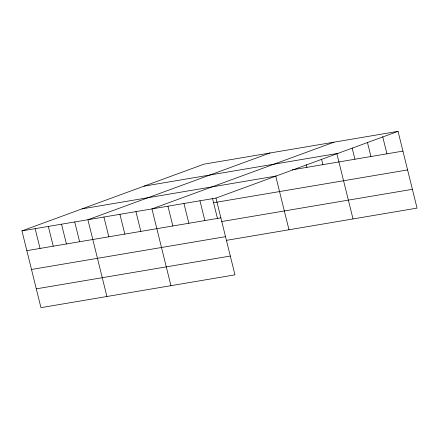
<?xml version="1.0" encoding="UTF-8"?>
<svg xmlns="http://www.w3.org/2000/svg" width="439" height="439" viewBox="0 0 439 439"><rect width="100%" height="100%" fill="white"/><g stroke="black" fill="none" stroke-linecap="round" stroke-linejoin="round"><path stroke-width="0.66" d="M398.052 131.343L215.972 198.082L234.969 274.852L40.948 307.657L21.95 230.887L204.031 164.148L398.052 131.343L417.05 208.113L226.326 240.358M269.996 152.997L87.915 219.736L106.913 296.506M334.024 142.17L151.943 208.909L170.941 285.679M143.943 186.174L337.964 153.365M292.231 169.833L402.942 151.109M82.038 208.865L276.06 176.061M21.95 230.887L215.972 198.082M213.579 202.725L407.601 169.92M26.845 250.658L220.866 217.854M221.673 221.547L412.397 189.302M31.498 269.469L225.52 236.665M36.294 288.846L230.316 256.041M382.698 136.683L386.94 153.82M367.503 142.686L370.933 156.525M352.149 148.031L354.926 159.231M336.795 153.37L353.022 218.935M321.606 159.373L322.912 164.647M306.252 164.713L306.905 167.352M275.692 176.006L288.994 229.762M212.454 198.187L217.574 218.874M199.964 200.788L204.859 220.559M183.957 203.498L188.852 223.264M167.95 206.204L172.845 225.97M135.936 211.614L140.831 231.386M119.929 214.32L124.824 234.091M103.922 217.031L108.817 236.797M74.723 221.964L79.618 241.735M61.531 224.197L66.421 243.963M48.339 226.425L53.229 246.197M35.142 228.659L40.037 248.425"/></g></svg>
